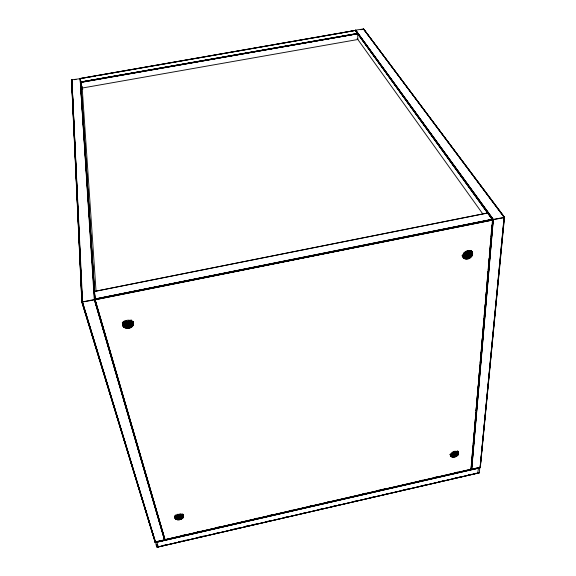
<?xml version="1.0" encoding="UTF-8"?>
<svg xmlns="http://www.w3.org/2000/svg" width="576" height="576" viewBox="0 0 576 576"><rect width="100%" height="100%" fill="white"/><g stroke="black" fill="none" stroke-linecap="round" stroke-linejoin="round"><path stroke-width="0.86" d="M94.507 291.47L487.872 212.983M123.602 321.307L124.33 327.492C127.987 330.005 134.935 327.103 133.265 322.099M164.563 540.209L164.995 539.431L164.563 540.209L155.383 542.29L82.238 301.903L71.892 79.776L71.51 80.402L71.892 79.776L80.482 78.653M469.073 250.574L469.224 252.338L471.528 256.5C469.08 261.274 459.504 258.761 463.853 253.339C466.301 248.522 475.92 251.071 471.528 256.5L467.611 250.488L469.123 252L471.708 251.525M165.074 539.662L471.672 469.066M157.37 547.193C160.51 544.738 155.858 551.254 155.83 541.685M479.736 467.676L155.693 542.455L478.742 468.151C479.182 465.818 476.309 475.394 479.318 472.73L479.779 467.798L478.706 467.611M123.646 323.402L124.33 327.492L123.617 321.415L124.33 327.492L122.911 325.98L122.472 322.733M480.06 467.647L480.434 466.906L480.06 467.647L471.701 469.57L470.966 469.26L492.725 219.6L355.313 30.362L492.624 220.039L95.148 299.779L94.824 294.826M471.701 469.57L493.337 219.442L355.68 30.125L355.342 30.73L355.702 30.499L355.342 30.73L355.414 30.326L492.826 219.571L471.319 469.469M471.254 469.411L471.269 466.387M471.463 464.652L471.881 459.238M472.082 457.502L472.493 452.088M472.694 450.353L473.026 445.831M473.227 444.096L473.566 439.574M473.767 437.839L474.178 432.425M474.379 430.69L474.71 426.168M474.912 424.433L475.322 419.018M475.531 417.283L475.862 412.762M476.474 405.612L476.064 411.026L492.631 219.636L504.497 217.267L363.629 28.951L355.68 30.125L493.229 219.463L471.614 469.577M476.676 403.877L477.619 392.206M477.907 389.578L478.159 385.956M478.44 383.321L478.771 378.806M479.052 376.171L479.304 372.55M479.592 369.914L479.916 365.4M480.204 362.765L480.535 358.25M480.737 356.508L481.068 351.994M481.277 350.251L481.738 344.894M481.889 343.102L482.22 338.587M482.422 336.852L482.753 332.33M483.041 329.702L483.365 325.181M483.653 322.553L483.905 318.924M484.186 316.296L484.517 311.774M484.726 310.039L485.129 304.625M485.338 302.89L485.662 298.368M485.87 296.633L486.202 292.111M486.49 289.483L486.814 284.962M487.022 283.226L487.346 278.712M487.634 276.077L487.958 271.562M488.174 269.82L488.498 265.306M488.786 262.67L489.11 258.156M489.319 256.414L489.722 251.006M489.938 249.264L490.255 244.75M490.471 243.007L490.795 238.493M491.011 236.75L491.407 231.343M491.623 229.601L491.94 225.086M492.235 222.451L492.631 219.636M471.19 469.339L476.035 412.906M471.391 469.519L493.027 219.514M471.542 469.57L493.128 219.492L355.507 30.218L492.926 219.542M175.018 516.038L175.738 519.106L175.234 515.887L175.378 518.789L174.787 515.966L175.738 519.106L175.414 515.254L176.184 519.372C178.949 521.316 186.271 517.766 182.333 514.728C179.568 512.762 172.202 516.348 176.184 519.372L175.637 515.405M363.434 28.829L504.49 217.282L504.043 217.75L480.089 467.366L155.095 541.994L155.549 542.282M480.139 467.618L504.18 217.267M480.204 467.582L504.331 217.246M480.312 467.467L504.49 217.253L504.05 217.75L492.473 219.694M355.342 30.557L492.545 219.665C492.782 220.644 492.185 218.484 492.574 219.658L81.893 302.018L71.762 79.826L82.152 301.925L155.383 542.29L155.102 540.482M457.79 451.188L458.626 453.024C457.366 450.259 454.55 451.8 457.762 455.198C456.113 458.244 448.178 457.74 451.447 453.499C453.096 450.432 461.066 450.958 457.762 455.198L455.825 451.188M122.422 322.884L122.609 324.094C123.631 319.19 132.595 318.578 133.466 323.827M156.78 544.37L157.19 547.178L479.318 472.73L157.615 547.092L158.314 546.674M164.959 539.568L164.563 539.921L164.959 539.568L95.076 299.405L80.474 78.451L355.349 30.391L341.05 33.062M95.076 299.405L94.428 299.93L81.835 302.076L71.518 80.222M164.484 539.942L94.414 299.93C96.026 298.462 94.32 300.751 94.284 299.484L80.107 78.365L80.323 78.718M122.443 323.05L123.271 326.549C122.004 322.466 124.567 323.359 123.754 327.053L122.371 322.69L122.58 324.742M469.224 252.338L471.787 251.82L469.224 252.338L467.611 250.488C467.791 253.483 472.385 253.922 471.118 250.754L472.226 252.173L471.37 250.956M157.615 547.092L158.314 546.97L156.694 541.663M468.209 258.775L464.328 252.749L467.078 251.071L470.995 257.083M125.748 328.126L125.014 321.185L128.311 321.3L131.213 319.918M94.428 299.93L95.119 299.412M355.464 30.571L355.615 30.146L355.572 30.528M71.51 80.402L71.993 80.143M504.043 217.75C504.936 217.044 504.137 218.016 504.086 217.289L363.37 28.807L504.259 217.26M157.486 547.157L158.299 546.977M471.449 252.612L469.771 252.994L471.967 255.874L470.772 252.929L472.306 255.226L471.146 252.511L472.529 254.563L471.262 252.223L472.637 253.915L471.312 251.899L472.615 253.289L471.118 250.754M155.678 542.34L479.779 467.798M245.83 526.284L248.45 525.679M468.166 475.027L470.794 474.415M163.555 545.342L167.054 544.536M178.438 541.908L181.937 541.102M183.686 540.698L186.314 540.094M198.569 537.264L203.825 536.054M216.079 533.232L219.586 532.426M230.962 529.798L234.468 528.991M236.218 528.588L238.838 527.983M245.844 526.37L249.35 525.564M251.1 525.154L256.349 523.944M265.982 521.726L271.231 520.517M283.486 517.687L288.742 516.478M303.624 513.043L306.252 512.438M318.506 509.616L322.006 508.81M333.389 506.182L336.888 505.375M338.638 504.972L341.266 504.367M353.52 501.545L358.776 500.328M371.03 497.506L373.658 496.901M385.913 494.071L389.412 493.265M400.795 490.644L404.294 489.838M406.051 489.434L408.672 488.822M420.934 486L426.182 484.79M438.437 481.961L443.693 480.751M453.319 478.534L456.826 477.727M458.575 477.324L461.203 476.712M468.202 475.099L471.708 474.293M473.458 473.89L476.086 473.285M157.133 547.121L479.297 472.831M182.002 535.493L184.63 534.895M196.877 532.073L200.376 531.274M217.001 527.45L219.629 526.846M254.628 518.796L257.256 518.191M269.503 515.376L273.002 514.577M289.627 510.754L292.255 510.149M309.751 506.124L312.379 505.519M327.254 502.099L329.882 501.494M362.254 494.05L365.753 493.25M377.129 490.63L380.628 489.83M382.378 489.427L385.006 488.822M420.005 480.773L422.633 480.168M434.88 477.353L438.379 476.554M455.011 472.73L457.632 472.126M157.565 541.469L161.064 540.662M162.814 540.259L471.722 469.289L471.082 469.166M473.45 468.828L476.957 468.022M468.389 250.452L469.073 251.618L471.6 251.042M157.09 547.034L158.206 546.782M469.123 252L471.665 251.431L469.123 252L468.403 250.574M478.742 468.144L479.786 467.914M471.528 256.5L469.548 252.842L471.247 252.468M470.023 253.08L471.708 252.72L470.023 253.08L471.967 255.874L470.534 253.044M469.361 252.619L471.074 252.274M469.073 251.618L471.614 251.1M492.415 219.247L95.004 299.016L492.451 219.312M95.033 299.196L492.516 219.478M95.047 299.29L492.545 219.564M95.083 299.491L493.286 219.91L492.538 219.816M95.126 299.686L492.602 219.852M94.507 291.42L487.836 212.933M360.612 29.693L362.369 29.347M80.683 80.611L80.482 78.444L355.234 30.478M74.412 79.718L76.025 79.438M85.867 77.717L80.539 78.595M87.646 77.407L95.616 76.01M97.387 75.701L108.907 73.685M110.678 73.375L131.947 69.653M133.718 69.343L154.98 65.621M156.751 65.311L178.02 61.596M179.791 61.279L201.053 57.564M202.824 57.247L224.093 53.532M225.864 53.215L247.133 49.5M248.904 49.183L270.166 45.468M271.937 45.151L293.206 41.436M294.977 41.126L316.238 37.404M318.01 37.094L339.278 33.372M360.727 29.614L362.405 29.326M361.274 29.693L363.823 29.246L363.305 28.8L363.442 29.16M357.538 33.401L80.705 81.958L82.195 88.042L357.847 39.499L357.653 33.761L80.791 82.469L94.586 291.341M357.588 33.516L80.712 82.03L80.813 82.541M357.61 33.574L80.726 82.138L357.638 33.689M80.762 82.332L357.653 33.761M471.715 469.296L471.038 469.066M154.57 539.078L154.865 541.764L155.47 542.016L82.584 302.306L81.864 302.04L155.304 542.268M478.282 472.975L477.9 472.99M82.584 302.306L81.835 302.076L155.081 542.117L154.757 540.166M155.462 542.023L154.937 541.872M94.788 299.412L80.309 78.466L80.561 78.818M471.24 251.158L472.478 252.706M469.548 252.842L471.967 255.874L470.29 253.094M357.163 38.542L482.645 213.732M471.355 250.848L472.226 252.173M466.474 251.604L470.376 257.616M465.797 252.065L469.699 258.084M465.077 252.454L468.965 258.473M463.558 252.958L467.431 258.984M463.284 253.814L466.668 259.092M463.032 254.57L465.926 259.099M462.816 255.233L465.228 258.998M462.665 255.787L464.594 258.804M462.103 255.492L464.033 258.509M462.118 255.866L463.558 258.127M456.206 451.404L458.122 454.766L457.474 451.663L458.561 453.874L457.56 451.49L458.64 453.434L457.603 451.289M456.386 451.606L458.122 454.766L456.991 451.872M470.981 252.749L472.306 255.226M457.855 451.39L458.503 452.642M456.588 451.75L458.122 454.766L456.79 451.836M455.4 451.606L457.33 455.616M123.12 321.703L123.581 322.826L123.307 321.466M454.514 451.188L456.833 456.005M453.967 451.526L456.278 456.343M453.377 451.822L455.688 456.638M452.765 452.059L455.069 456.876M452.138 452.232L454.435 457.056M451.894 453.146L453.809 457.164M451.289 453.19L453.204 457.207M451.102 453.96L452.628 457.178M450.576 453.859L452.11 457.078M450.497 454.5L451.642 456.912M450.108 454.27L451.253 456.689M449.964 454.457L450.943 456.401M456.055 451.159L457.762 455.198M457.344 451.786L458.388 454.32M165.046 539.813L94.954 299.398L80.374 78.516M82.332 301.882L155.462 542.29M164.837 540.022L94.694 299.419L80.244 78.422M164.779 540.086L94.601 299.426L80.107 78.365M94.5 299.441L164.714 540.144M94.392 299.462L164.642 540.18M94.874 299.405L164.93 539.849M156.823 542.196L156.694 541.663M82.57 302.306L71.892 79.776L82.238 301.903M71.676 80.251L82.073 301.946L155.225 542.232L154.951 540.396M82.116 86.89L82.757 89.453M174.866 516.571L175.378 518.789M123.019 323.885L123.754 327.053L123.487 323.784M175.392 515.513L176.184 519.372L175.392 514.973M122.688 323.597L123.271 326.549M175.126 515.988L175.738 519.106L175.327 515.722M123.185 323.914L123.754 327.053L123.343 323.885M174.866 517.032L175.118 518.429L174.838 516.701M183.348 514.714L183.607 516.492M183.161 514.26L183.557 516.924M183.002 514.692L183.391 517.363M182.606 514.231L183.132 517.788M182.124 513.749L182.779 518.198M181.685 514.13L182.333 518.58M181.166 514.469L181.814 518.918M180.461 513.878L181.238 519.221M179.834 514.116L180.605 519.466M179.179 514.303L179.942 519.646M178.474 514.224L179.266 519.768M177.797 514.274L178.589 519.826M177.142 514.26L177.919 519.811M176.623 514.973L177.293 519.725M176.155 515.614L176.71 519.581M122.414 322.589L122.609 324.094M133.171 321.466L133.373 323.194M133.128 321.876L133.43 324.468M132.854 321.653L133.258 325.109M132.458 321.408L132.962 325.728M122.371 322.69L122.681 325.375L122.414 323.1M131.839 320.256L132.538 326.311M131.314 320.782L132.012 326.844M156.888 544.493L157.19 547.178M130.594 320.386L131.386 327.312M129.888 320.774L130.673 327.708M129.125 321.084L129.902 328.018M128.311 321.3L129.082 328.234M127.476 321.422L128.232 328.356M126.634 321.444L127.382 328.378M125.806 321.358L126.547 328.306M124.272 320.911L124.999 327.852M82.123 86.947L96.055 291.42M71.604 79.985L82.001 301.975M480.442 467.014L480.096 467.366L480.442 467.014M470.729 250.819L469.051 251.201L470.743 250.862M471.463 252.634L469.771 252.994L471.485 252.648M458.287 452.304L457.711 451.066L458.287 452.304"/></g></svg>
